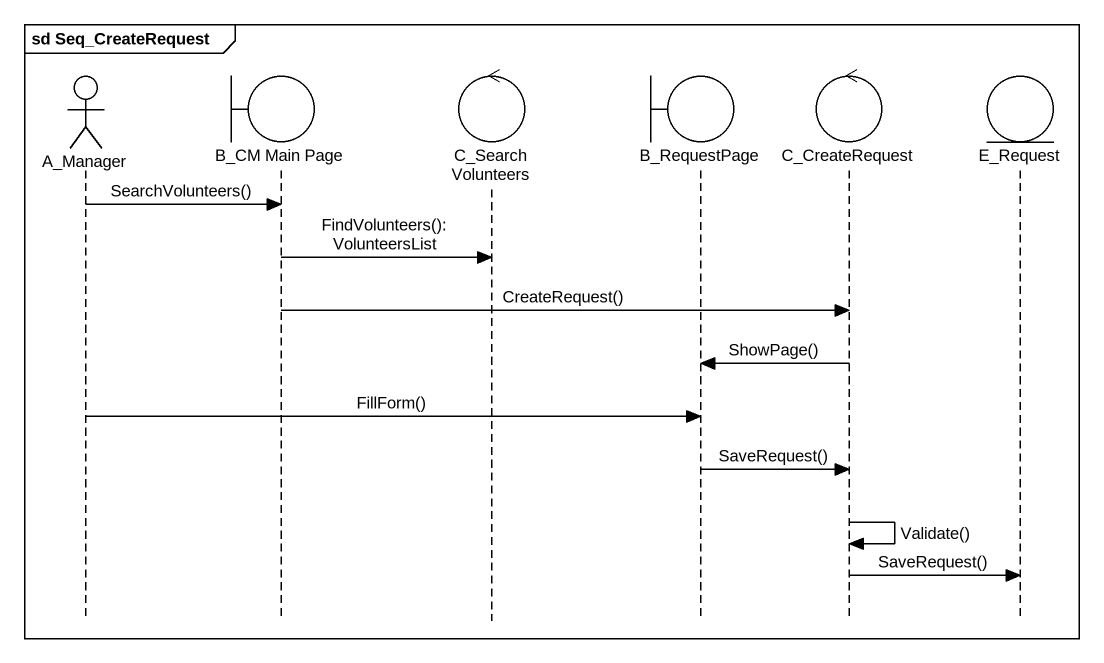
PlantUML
@startuml
mainframe sd Seq_CreateRequest
hide footbox
actor A_Manager
boundary "B_CM Main Page" as B_CM_Main_Page
control C_SearchVolunteers
boundary B_RequestPage
control C_CreateRequest
entity E_Request

A_Manager -> B_CM_Main_Page : SearchVolunteers()
B_CM_Main_Page -> C_SearchVolunteers : FindVolunteers(): VolunteersList
B_CM_Main_Page -> C_CreateRequest : CreateRequest()
C_CreateRequest -> B_RequestPage : ShowPage()
A_Manager -> B_RequestPage : FillForm()
B_RequestPage -> C_CreateRequest : SaveRequest()
C_CreateRequest -> C_CreateRequest : Validate()
C_CreateRequest -> E_Request : SaveRequest()
@enduml
